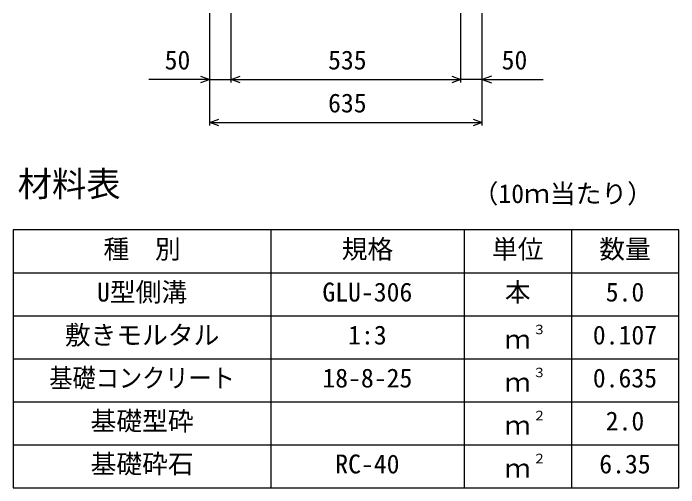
# Model space of a CAD drawing. Units: millimetres, scale not verified. Extents: x -25200 to 25200, y -8910 to 8910.
# Drawn here: x 2431 to 3981, y -364 to 740 of the extents above; entities that cross this region are included whole.
import ezdxf
from ezdxf.enums import TextEntityAlignment as Align

# ---------------------------------------------------------------- set-up
doc = ezdxf.new("R2010")
doc.units = ezdxf.units.MM
doc.header["$LTSCALE"] = 30
for name, color, linetype, lineweight in [('0-0_DIM', 7, 'Continuous', 25), ('0-3_HYO', 3, 'Continuous', 25), ('0-4_HYO2', 4, 'Continuous', 25), ('0-7_TXT', 7, 'Continuous', 25)]:
    doc.layers.add(name, color=color, linetype=linetype, lineweight=lineweight)
doc.styles.add('ＭＳ ゴシック', font='')
doc.styles.get('ＭＳ ゴシック').set_extended_font_data('MS Gothic')

msp = doc.modelspace()

# ---------------------------------------------------------------- linework, layer by layer
at = {"layer": '0-0_DIM'}
for p, q in [((2888.6, 478.68), (2888.6, 740.05)), ((2938.6, 578.68), (2938.6, 740.05)), ((3473.6, 578.68), (3473.6, 740.05)), ((3523.6, 478.68), (3523.6, 740.05)), ((2888.6, 586.18), (2746.8, 586.18)), ((2888.6, 586.18), (2938.6, 586.18)), ((2938.6, 586.18), (3473.6, 586.18)), ((3523.6, 586.18), (3473.6, 586.18)), ((3523.6, 586.18), (3665.39, 586.18)), ((2888.6, 486.18), (3523.6, 486.18))]:
    msp.add_line(p, q, dxfattribs=at)
for points in [[(2867.45, 593.88), (2888.6, 586.18), (2867.45, 578.48)], [(2959.74, 578.48), (2938.6, 586.18), (2959.74, 593.88)], [(3452.45, 593.88), (3473.6, 586.18), (3452.45, 578.48)], [(3544.74, 593.88), (3523.6, 586.18), (3544.74, 578.48)], [(2909.74, 478.48), (2888.6, 486.18), (2909.74, 493.88)], [(3502.45, 493.88), (3523.6, 486.18), (3502.45, 478.48)]]:
    msp.add_lwpolyline(points, dxfattribs=at)
at = {"layer": '0-3_HYO'}
for p, q in [((3031.1, 236.18), (3031.1, -363.82)), ((3481.1, 236.18), (3481.1, -363.82)), ((3731.1, 236.18), (3731.1, -363.82)), ((2431.1, 136.18), (3981.1, 136.18))]:
    msp.add_line(p, q, dxfattribs=at)
msp.add_lwpolyline([(2431.1, -363.82), (3981.1, -363.82), (3981.1, 236.18), (2431.1, 236.18)], close=True, dxfattribs=at)
at = {"layer": '0-4_HYO2'}
for p, q in [((2431.1, 36.18), (3981.1, 36.18)), ((2431.1, -63.82), (3981.1, -63.82)), ((2431.1, -163.82), (3981.1, -163.82)), ((2431.1, -263.82), (3981.1, -263.82))]:
    msp.add_line(p, q, dxfattribs=at)

# ---------------------------------------------------------------- texts
at = {"layer": '0-0_DIM', "style": 'ＭＳ ゴシック'}
for s, p in [('50', (2783.6, 596.18)), ('535', (3164.36, 596.18)), ('50', (3568.6, 596.18)), ('635', (3164.36, 496.18))]:
    msp.add_text(s, height=43.99, dxfattribs=at).set_placement(p, align=Align.BOTTOM_LEFT)
at = {"layer": '0-7_TXT', "style": 'ＭＳ ゴシック'}
for s, height, p in [('材料表', 58.65, (2441.1, 296.18)), ('（10ｍ当たり）', 43.99, (3501.09, 285.18)), ('種\u3000別', 43.99, (2641.1, 156.18)), ('規格', 43.99, (3196.1, 156.18)), ('単位', 43.99, (3546.1, 156.18)), ('数量', 43.99, (3796.1, 156.18)), ('U型側溝', 43.99, (2626.1, 56.18)), ('GLU-306', 43.99, (3151.1, 56.18)), ('本', 43.99, (3576.1, 56.18)), ('5.0', 43.99, (3811.1, 56.18)), ('敷きモルタル', 43.99, (2551.1, -43.82)), ('３', 21.99, (3641.64, -13.45)), ('1:3', 43.99, (3211.1, -43.82)), ('0.107', 43.99, (3781.1, -43.82)), ('ｍ', 43.99, (3576.1, -53.82)), ('18-8-25', 43.99, (3151.1, -143.82)), ('３', 21.99, (3641.64, -113.45)), ('0.635', 43.99, (3781.1, -143.82)), ('ｍ', 43.99, (3576.1, -153.82)), ('基礎型砕', 43.99, (2611.1, -243.82)), ('２', 21.99, (3641.64, -213.45)), ('2.0', 43.99, (3811.1, -243.82)), ('ｍ', 43.99, (3576.1, -253.82)), ('基礎砕石', 43.99, (2611.1, -343.82)), ('RC-40', 43.99, (3181.1, -343.82)), ('２', 21.99, (3641.64, -313.45)), ('6.35', 43.99, (3796.1, -343.82)), ('ｍ', 43.99, (3576.1, -353.82))]:
    msp.add_text(s, height=height, dxfattribs=at).set_placement(p, align=Align.BOTTOM_LEFT)
at = {"layer": '0-7_TXT', "style": 'ＭＳ ゴシック', "width": 0.9}
msp.add_text('基礎コンクリート', height=43.99, dxfattribs=at).set_placement((2515.1, -143.82), align=Align.BOTTOM_LEFT)

doc.saveas('drawing.dxf')
